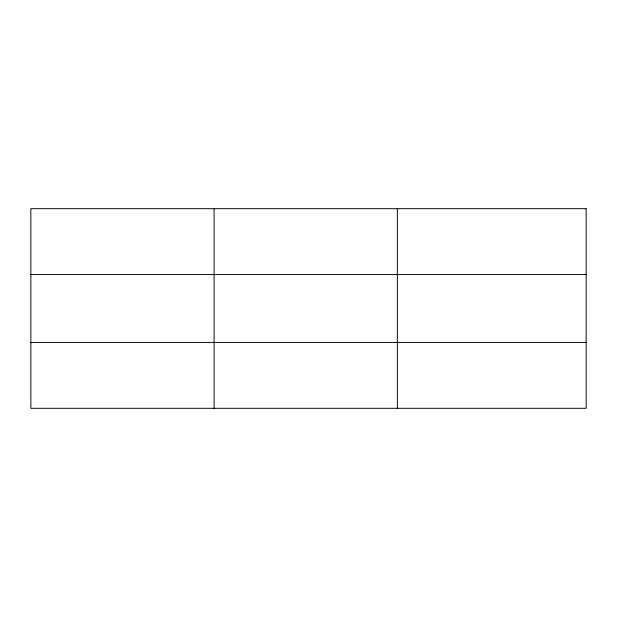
<?xml version="1.0" encoding="UTF-8"?>
<svg xmlns="http://www.w3.org/2000/svg" width="617" height="617" viewBox="0 0 617 617"><rect width="100%" height="100%" fill="white"/><g stroke="black" fill="none" stroke-linecap="round" stroke-linejoin="round"><path stroke-width="0.93" d="M214.099 208.685L214.099 408.315M397.348 208.685L397.348 408.315M30.85 274.565L586.15 274.565M30.85 342.435L586.15 342.435M586.15 208.685L586.15 408.315L30.85 408.315L30.85 208.685L586.15 208.685"/></g></svg>
